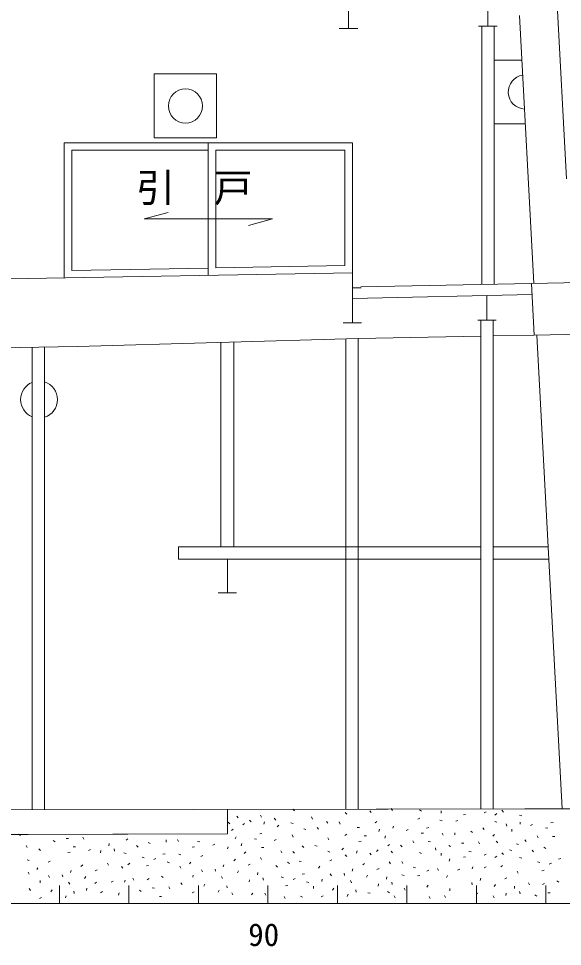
# Model space of a CAD drawing. Units: millimetres, scale not verified. Extents: x -51052 to 51048, y -29700 to 29700.
# Drawn here: x 8954 to 13338, y -19558 to -12086 of the extents above; entities that cross this region are included whole.
import ezdxf
from ezdxf.enums import TextEntityAlignment as Align

# ---------------------------------------------------------------- set-up
doc = ezdxf.new("R2010")
doc.units = ezdxf.units.MM
doc.header["$LTSCALE"] = 100
doc.linetypes.add('USER1', pattern=[50.8, 31.75, -6.35, 6.35, -6.35])
for name, color, linetype, lineweight in [('0-2_sunpou', 7, 'Continuous', 18), ('0-3_keijou', 7, 'Continuous', 18), ('0-6_center', 7, 'USER1', 18), ('0-7_hachi', 7, 'Continuous', 18)]:
    doc.layers.add(name, color=color, linetype=linetype, lineweight=lineweight)
doc.layers.add('0-5_text', color=7, linetype='Continuous')
doc.styles.add('ＭＳ ゴシック', font='')
doc.styles.get('ＭＳ ゴシック').set_extended_font_data('MS Gothic')

msp = doc.modelspace()

# ---------------------------------------------------------------- linework, layer by layer
at = {"layer": '0-2_sunpou'}
for p, q in [((9283.6, -19067.2), (9283.6, -19212.2)), ((9843.6, -19067.2), (9843.6, -19212.2)), ((10403.6, -19067.2), (10403.6, -19212.2)), ((10963.6, -19067.2), (10963.6, -19212.2)), ((11523.6, -19067.2), (11523.6, -19212.2)), ((12083.6, -19067.2), (12083.6, -19212.2)), ((12643.6, -19067.2), (12643.6, -19212.2)), ((13203.6, -19067.2), (13203.6, -19212.2)), ((-43085.1, -19212.2), (31563.6, -19212.2))]:
    msp.add_line(p, q, dxfattribs=at)
at = {"layer": '0-3_keijou'}
for p, q in [((11614.2, -12165.6), (11614.2, -11921.4)), ((12737, -12146.9), (12737, -11902.8)), ((12992.1, -12062), (13107.7, -14218.6)), ((11539.2, -12165.6), (11689.2, -12165.6)), ((12662, -12146.9), (12812, -12146.9)), ((12687, -12146.9), (12687, -14227.2)), ((12787, -12146.9), (12787, -14225.1)), ((12787, -12420.1), (13011.3, -12420.1)), ((10048, -12532.3), (10550.4, -12532.3)), ((10550.4, -12532.3), (10550.4, -13047.3)), ((12787, -12935.1), (13038.9, -12935.1)), ((9322, -13086.4), (11644.2, -13086.4)), ((9322, -14174.7), (9322, -13086.4)), ((9382, -14116), (9382, -13146.4)), ((9382, -13146.4), (10483.1, -13146.4)), ((10483.1, -13086.4), (10483.1, -14154.5)), ((10543.1, -13146.4), (10543.1, -14094.6)), ((10543.1, -13146.4), (11584.2, -13146.4)), ((11584.2, -13146.4), (11584.2, -14075.4)), ((11644.2, -13086.4), (11644.2, -14339.1)), ((9965.7, -13700), (10158.9, -13648.2)), ((9965.7, -13700), (11000.5, -13700)), ((11000.5, -13700), (10807.3, -13751.7)), ((9382, -14116), (10483.1, -14095.7)), ((10543.1, -14094.6), (11584.2, -14075.4)), ((11644.2, -14134.3), (8869.9, -14182.5)), ((11644.2, -14253.7), (11715.5, -14253.7)), ((13087.7, -14219), (11713.8, -14246.8)), ((13092.6, -14308.9), (11644.2, -14339.1)), ((11644.2, -14536.7), (11644.2, -14339.1)), ((12729.5, -14514.1), (12729.5, -14316.5)), ((11569.2, -14536.7), (11719.2, -14536.7)), ((12654.5, -14514.1), (12804.5, -14514.1)), ((12679.5, -14514.1), (12679.5, -18451.1)), ((12779.5, -14514.1), (12779.5, -18450.9)), ((12679.5, -14643.6), (11690.5, -14663.6)), ((13110, -14634.9), (12779.5, -14641.5)), ((13130, -14634.5), (13334.6, -18449.4)), ((9429.8, -14726.1), (11690.5, -14663.6)), ((10583.6, -14694.2), (10583.6, -16339.7)), ((10689.8, -14691.2), (10689.8, -16339.7)), ((11590.5, -14666.3), (11590.5, -18453.2)), ((11690.5, -14663.6), (11690.5, -18453)), ((9429.8, -14726.1), (8802.7, -14737)), ((9063.5, -14732.4), (9063.5, -18458.8)), ((9163.5, -14730.7), (9163.5, -18458.6)), ((10242.3, -16339.7), (10242.3, -16439.7)), ((10242.3, -16339.7), (12679.5, -16339.7)), ((12779.5, -16339.7), (13221.5, -16339.7)), ((10242.3, -16439.7), (12679.5, -16439.7)), ((10636.7, -16439.7), (10636.7, -16710.5)), ((12779.5, -16439.7), (13226.9, -16439.7)), ((10561.7, -16710.5), (10711.7, -16710.5)), ((25014, -18423.6), (-39629.3, -18566.3)), ((10636.7, -18455.3), (10636.7, -18650.8)), ((10636.7, -18650.8), (-19899.6, -18754.5))]:
    msp.add_line(p, q, dxfattribs=at)
msp.add_lwpolyline([(10048, -12532.3), (10048, -13047.3), (10550.4, -13047.3)], dxfattribs=at)
for points in [[(13739.1, -14205.9), (13087.7, -14219), (13110, -14634.9), (13761.1, -14621.7)], [(25014, -18423.6), (10636.7, -18455.3), (10636.7, -18650.8), (-19899.6, -18754.5), (-19899.6, -18522.7), (-39629.3, -18566.3), (-39629.3, -19212.2), (25014, -19212.2)], [(20544, -18433.5), (10636.7, -18455.3), (10636.7, -18650.8), (-19899.6, -18754.5), (-19899.6, -18522.7), (-39629.3, -18566.3), (-39629.3, -19212.2), (20544, -19212.2)]]:
    msp.add_lwpolyline(points, close=True, dxfattribs=at)
msp.add_circle((10299.2, -12789.8), 137.5, dxfattribs=at)
for centre, radius, start, end in [((13038.2, -12677.6), 137.5, 98.54141, 267.59803), ((9119, -15154.7), 149.2, 111.83372, 248.16628), ((9119, -15154.7), 149.2, 287.35727, 72.64273)]:
    msp.add_arc(centre, radius, start, end, dxfattribs=at)
at = {"layer": '0-6_center'}
msp.add_line((13638.7, -18448.7), (12821.2, -3074.4), dxfattribs=at)
at = {"layer": '0-7_hachi'}
for p, q in [((11165, -18452.9), (11177.2, -18466.7)), ((11956.6, -18448.6), (11968.8, -18462.4)), ((10712.2, -18510.1), (10724.4, -18523.8)), ((10902.7, -18500.9), (10911, -18517.4)), ((11026.2, -18540), (11014, -18526.3)), ((11322, -18532), (11313.8, -18515.5)), ((11586.6, -18479.5), (11598.8, -18493.2)), ((11796.1, -18478.9), (11783.9, -18465.1)), ((12172.7, -18534.6), (12189.1, -18526.3)), ((12200.7, -18469.1), (12185.3, -18459)), ((12360, -18465.7), (12358.9, -18484.1)), ((12557.4, -18494.9), (12539.3, -18498.6)), ((12721.9, -18474.4), (12705.5, -18482.6)), ((12807.6, -18488.7), (12793.8, -18500.9)), ((12849.2, -18462), (12861.4, -18475.7)), ((13009.3, -18507.2), (12991.8, -18501.4)), ((10656.2, -18570.9), (10644, -18557.1)), ((10775.1, -18567.3), (10761.3, -18579.5)), ((10816.6, -18540.6), (10828.8, -18554.4)), ((10935.5, -18555), (10929.7, -18572.5)), ((11052.9, -18581.6), (11039.2, -18593.8)), ((11148.9, -18563.1), (11166.3, -18568.9)), ((11359.7, -18600.4), (11371.9, -18614.2)), ((11447.7, -18566.6), (11435.5, -18552.8)), ((11545.5, -18572.4), (11537.3, -18555.9)), ((11701.2, -18600.7), (11682.9, -18599.6)), ((11840.7, -18551.1), (11826.9, -18563.3)), ((11975, -18588.4), (11969.2, -18605.8)), ((12241.7, -18605.1), (12259.8, -18601.4)), ((12368, -18546), (12350.6, -18540.2)), ((12477.4, -18548.6), (12495.4, -18544.9)), ((12707.6, -18616.4), (12695.4, -18602.7)), ((12791.7, -18550.8), (12809.2, -18556.7)), ((12888.1, -18588.7), (12884.4, -18570.7)), ((12997, -18574.8), (12998.1, -18556.5)), ((13079.1, -18583.6), (13095.5, -18575.4)), ((13218.7, -18605.3), (13200.4, -18604.2)), ((13243.6, -18563.1), (13261.7, -18559.4)), ((8954.8, -18653.4), (8970.2, -18663.6)), ((9479.8, -18694.4), (9471.5, -18678)), ((10682.9, -18612.5), (10669.1, -18624.7)), ((10700.8, -18692.9), (10706.6, -18675.4)), ((10897.7, -18651.4), (10915.7, -18647.7)), ((11157.9, -18660.4), (11166.1, -18676.9)), ((11252.6, -18610), (11270, -18615.8)), ((11599.5, -18655.3), (11583, -18663.5)), ((11740, -18667.3), (11758.4, -18668.4)), ((11858.5, -18631.6), (11864.3, -18614.1)), ((11912, -18668.1), (11906.2, -18685.5)), ((12077.2, -18625.6), (12093.6, -18617.4)), ((12216.8, -18647.3), (12198.5, -18646.2)), ((12368.5, -18646.7), (12376.7, -18663.2)), ((12469.4, -18660.7), (12470.5, -18642.3)), ((12598.4, -18630.9), (12613.8, -18641)), ((12777.3, -18669.7), (12791, -18657.5)), ((12930.3, -18613.6), (12929.2, -18632)), ((13133, -18666.5), (13141.2, -18683)), ((13257.5, -18672), (13275.9, -18673.1)), ((9022.7, -18760.8), (9014.5, -18744.4)), ((9248.1, -18715.6), (9232.7, -18705.5)), ((9355.2, -18689), (9336.9, -18687.9)), ((9682.4, -18747.4), (9683.5, -18729)), ((9835.5, -18691.2), (9821.7, -18703.4)), ((9905.1, -18744.5), (9917.3, -18758.3)), ((10014.3, -18730.1), (9999, -18720)), ((10143.4, -18700.3), (10142.3, -18718.7)), ((10244.3, -18714.2), (10236, -18697.8)), ((10395.9, -18713.6), (10414.3, -18714.7)), ((10535.6, -18735.4), (10519.1, -18743.6)), ((10754.3, -18729.4), (10748.4, -18746.8)), ((10872.8, -18693.6), (10854.4, -18692.5)), ((11013.3, -18705.7), (11029.7, -18697.5)), ((11253.1, -18760.5), (11240.9, -18746.8)), ((11360.2, -18751), (11342.7, -18745.2)), ((11454.9, -18700.5), (11446.6, -18684.1)), ((11715.1, -18709.5), (11697.1, -18713.2)), ((11929.9, -18748.5), (11943.6, -18736.3)), ((12044.6, -18756.2), (12032.4, -18742.5)), ((12131.1, -18708.5), (12139.3, -18725)), ((12255.6, -18714), (12274, -18715.1)), ((12436.3, -18754.1), (12421, -18744)), ((12543.5, -18727.5), (12525.1, -18726.4)), ((12668, -18733), (12659.8, -18716.5)), ((12804, -18711.3), (12816.2, -18725.1)), ((12966.1, -18732.1), (12983.5, -18737.9)), ((13046.5, -18714.3), (13034.3, -18700.5)), ((9130.4, -18786.3), (9118.2, -18772.5)), ((9369.1, -18797.8), (9351.1, -18801.5)), ((9394, -18755.6), (9412.4, -18756.7)), ((9533.7, -18777.3), (9517.2, -18785.6)), ((9615.8, -18786.1), (9614.7, -18804.5)), ((9724.6, -18772.3), (9728.3, -18790.3)), ((9821.1, -18810.1), (9803.6, -18804.3)), ((10135.4, -18812.3), (10117.3, -18816)), ((10244.7, -18814.9), (10262.2, -18820.8)), ((10371, -18755.9), (10353, -18759.5)), ((10440.1, -18826.4), (10423.7, -18834.6)), ((10637.7, -18772.6), (10643.5, -18755.1)), ((10772.1, -18809.8), (10785.9, -18797.6)), ((10911.5, -18760.3), (10929.9, -18761.4)), ((11067.2, -18788.6), (11075.4, -18805)), ((11165, -18794.4), (11177.2, -18808.1)), ((11463.9, -18797.9), (11446.4, -18792.1)), ((11559.8, -18779.3), (11573.6, -18767.1)), ((11586.6, -18820.9), (11598.8, -18834.7)), ((11677.2, -18806), (11683.1, -18788.5)), ((11796.1, -18820.4), (11783.9, -18806.6)), ((11837.7, -18793.7), (11851.5, -18781.5)), ((11956.6, -18790.1), (11968.8, -18803.8)), ((12200.7, -18810.6), (12185.3, -18800.5)), ((12317.8, -18782.3), (12314.1, -18764.3)), ((12360, -18807.2), (12358.9, -18825.6)), ((12582.3, -18794.1), (12600.6, -18795.2)), ((12721.9, -18815.9), (12705.5, -18824.1)), ((12849.2, -18803.4), (12861.4, -18817.2)), ((12929.6, -18785.6), (12912.1, -18779.8)), ((13093.4, -18783), (13105.6, -18796.8)), ((13202.6, -18768.6), (13187.2, -18758.5)), ((9023.1, -18861.5), (9040.6, -18867.4)), ((9207.7, -18871.9), (9191.3, -18880.1)), ((9471, -18902.2), (9457.2, -18914.4)), ((9670.4, -18887.9), (9678.6, -18904.3)), ((9836, -18900.8), (9849.8, -18888.6)), ((9966.5, -18844), (9949.1, -18838.1)), ((10060, -18849.5), (10043.6, -18857.7)), ((10152.6, -18878), (10170, -18883.8)), ((10332.7, -18894.2), (10342.9, -18878.9)), ((10603.9, -18918.1), (10609.7, -18900.6)), ((10703.3, -18856.7), (10689.6, -18868.9)), ((10819.8, -18896.3), (10803.4, -18904.5)), ((10902.7, -18842.4), (10911, -18858.8)), ((11136.8, -18890.7), (11121.4, -18880.6)), ((11214.5, -18872.2), (11232.9, -18873.3)), ((11479.6, -18859.8), (11463.2, -18868)), ((11742.8, -18890), (11729.1, -18902.2)), ((11942.3, -18875.7), (11950.5, -18892.2)), ((12051.8, -18890.2), (12043.5, -18873.7)), ((12424.4, -18870.4), (12430.2, -18853)), ((12557.4, -18836.4), (12539.3, -18840)), ((12807.6, -18830.2), (12793.8, -18842.4)), ((13009.3, -18848.6), (12991.8, -18842.8)), ((13154.8, -18882.5), (13137.3, -18876.7)), ((13248.3, -18888), (13231.8, -18896.2)), ((13323.6, -18850.9), (13305.6, -18854.6)), ((9032.1, -18958.9), (9040.4, -18975.4)), ((9100.4, -18939.7), (9110.5, -18924.4)), ((9371.5, -18963.6), (9377.3, -18946.1)), ((9587.5, -18941.8), (9571, -18950)), ((9794.5, -18927.5), (9782.3, -18913.8)), ((9983.8, -18909.6), (10001.8, -18905.9)), ((10253.7, -18912.3), (10261.9, -18928.7)), ((10427.3, -18941), (10435.5, -18957.4)), ((10538.2, -18935.3), (10541.9, -18953.3)), ((10717.7, -18965.9), (10727.9, -18950.5)), ((10881, -18982), (10882.1, -18963.7)), ((11027.6, -18905.1), (11039.8, -18918.9)), ((11257.8, -18972.9), (11239.8, -18976.6)), ((11372.3, -18927.6), (11382.4, -18912.2)), ((11466.8, -18974.3), (11475, -18990.8)), ((11577.8, -18968.7), (11581.4, -18986.7)), ((11643.4, -18951.4), (11649.2, -18934)), ((11859.4, -18929.7), (11842.9, -18937.9)), ((12152.9, -18924.5), (12135.4, -18918.7)), ((12245.4, -18953), (12261.9, -18944.8)), ((12338.2, -18946.9), (12330, -18930.4)), ((12509.4, -18934.8), (12493, -18943)), ((12610.1, -18934.3), (12616, -18916.9)), ((12707.5, -18925.3), (12724, -18917.1)), ((12841.4, -18918.2), (12855.2, -18906)), ((12972.1, -18950.8), (12980.3, -18967.2)), ((13172, -18948.1), (13190, -18944.4)), ((9127, -19046.9), (9128.1, -19028.5)), ((9194.9, -18986.5), (9203.1, -19002.9)), ((9305.9, -18980.8), (9309.6, -18998.8)), ((9366, -19057.1), (9357.8, -19040.6)), ((9485.4, -19011.4), (9495.5, -18996)), ((9581.7, -19039.6), (9567.9, -19051.8)), ((9715.6, -19032.5), (9699.2, -19040.7)), ((9813, -19023.5), (9807.2, -19040.9)), ((9874.9, -19007.7), (9883.1, -19024.2)), ((9989.4, -19020.6), (10005.9, -19012.3)), ((10104.8, -18991.8), (10120.1, -19002)), ((10260.9, -19046.2), (10273.1, -19060)), ((10359.3, -19001.4), (10360.5, -18983)), ((10598.4, -19011.6), (10590.2, -18995.1)), ((10814.4, -19020.8), (10813.3, -19039.2)), ((10923.2, -19006.9), (10926.9, -19025)), ((11089, -19004.6), (11071.5, -18998.7)), ((11182.5, -19010), (11166, -19018.3)), ((11275, -19038.6), (11292.5, -19044.4)), ((11398.9, -19034.7), (11400, -19016.4)), ((11637.9, -19044.9), (11629.7, -19028.5)), ((11757.3, -18999.2), (11767.4, -18983.9)), ((11920.5, -19015.4), (11921.7, -18997)), ((11962.8, -19040.3), (11966.5, -19058.3)), ((12060.8, -18987.5), (12043.3, -18981.7)), ((12170.1, -18990.1), (12188.1, -18986.4)), ((12402, -19002.6), (12412.2, -18987.3)), ((12607.5, -19043.7), (12611.2, -19061.7)), ((12673.2, -19026.5), (12679, -19009)), ((12889.2, -19004.7), (12872.7, -19012.9)), ((13063.1, -19046.2), (13071.3, -19062.7)), ((13177.7, -19059.1), (13194.1, -19050.9)), ((13293, -19030.4), (13308.4, -19040.5)), ((9039.3, -19092.8), (9051.5, -19106.6)), ((9223.6, -19101.8), (9213.5, -19117.2)), ((9403.1, -19132.4), (9399.4, -19114.4)), ((9503.9, -19089.1), (9502.8, -19107.5)), ((9615.5, -19127.7), (9629.3, -19115.5)), ((9766.1, -19127.2), (9760.3, -19144.6)), ((9942.7, -19115.1), (9927.4, -19105)), ((10049.9, -19088.5), (10031.5, -19087.4)), ((10174.4, -19094), (10166.1, -19077.5)), ((10353.9, -19125.9), (10370.3, -19117.7)), ((10456, -19056.3), (10445.9, -19071.7)), ((10569.9, -19104.1), (10564, -19121.6)), ((10635.5, -19086.9), (10631.8, -19068.9)), ((10681.1, -19141.8), (10672.9, -19125.3)), ((10841, -19128), (10830.9, -19143.3)), ((10946.4, -19144.7), (10938.1, -19128.2)), ((11106.2, -19070.2), (11124.2, -19066.5)), ((11332.2, -19073.5), (11331.1, -19091.9)), ((11495.5, -19089.7), (11485.4, -19105)), ((11675, -19120.3), (11671.3, -19102.2)), ((11787.1, -19128.3), (11768.7, -19127.2)), ((11853.9, -19054.2), (11852.8, -19072.5)), ((11928.9, -19117), (11944.3, -19127.1)), ((12061.2, -19088.2), (12069.4, -19104.7)), ((12255.3, -19064.9), (12245.1, -19080.2)), ((12428.7, -19109.8), (12429.8, -19091.4)), ((12644.7, -19119), (12652.9, -19135.5)), ((12787, -19074.3), (12797.2, -19058.9)), ((12950.3, -19090.4), (12951.4, -19072.1)), ((12992.6, -19115.3), (12996.2, -19133.4)), ((13238.1, -19127), (13219.7, -19125.9)), ((9121.5, -19171.4), (9138, -19163.2)), ((9337.5, -19149.6), (9331.7, -19167.1)), ((10088.6, -19155.1), (10107, -19156.2)), ((11102.6, -19171.2), (11094.3, -19154.8)), ((11227.2, -19152.4), (11242.6, -19162.6)), ((11393.4, -19159.2), (11409.9, -19151)), ((11609.4, -19137.5), (11603.6, -19154.9)), ((11989.2, -19167.8), (11981, -19151.4)), ((12271.8, -19171.2), (12263.6, -19154.7)), ((12394.8, -19164.5), (12386.6, -19148.1)), ((12787, -19167.8), (12778.8, -19151.4)), ((12883.7, -19129.2), (12882.6, -19147.6)), ((13130.9, -19153.6), (13115.6, -19143.5))]:
    msp.add_line(p, q, dxfattribs=at)

# ---------------------------------------------------------------- texts
at = {"layer": '0-2_sunpou', "style": 'ＭＳ ゴシック'}
msp.add_text('90', height=183.3, dxfattribs=at).set_placement((10805.1, -19610.2), align=Align.BOTTOM_LEFT)
at = {"layer": '0-5_text', "style": 'ＭＳ ゴシック'}
msp.add_text('引\u3000戸', height=229.1, dxfattribs=at).set_placement((9902.6, -13631.8), align=Align.BOTTOM_LEFT)

doc.saveas('drawing.dxf')
